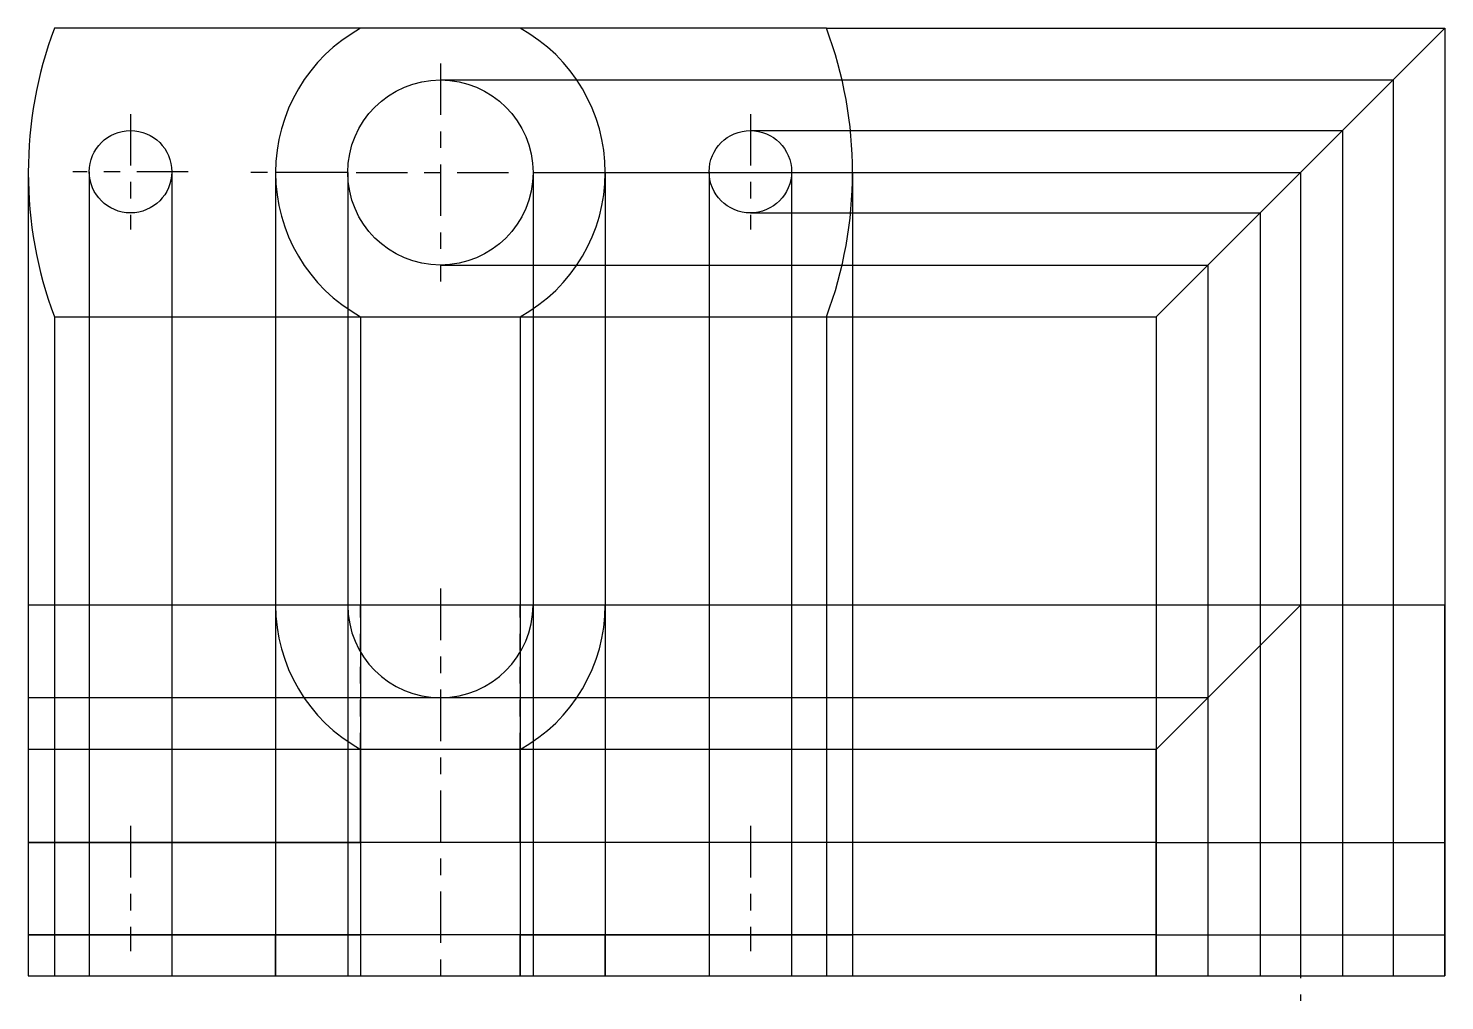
# Model space of a CAD drawing. Header units: inches. Extents: x 13.59 to 22.18, y 9.73 to 15.63.
import ezdxf

# ---------------------------------------------------------------- set-up
doc = ezdxf.new("R2010")
doc.units = ezdxf.units.IN
doc.header["$LTSCALE"] = 0.25
doc.header["$MEASUREMENT"] = 0
doc.linetypes.add('CENTER', pattern=[2, 1.25, -0.25, 0.25, -0.25])
doc.linetypes.add('HIDDEN', pattern=[0.375, 0.25, -0.125])
for name, color, linetype in [('CENTER', 210, 'CENTER'), ('CONSTRUCTION', 24, 'Continuous'), ('HIDDEN', 80, 'HIDDEN'), ('VISIBLE', 255, 'Continuous')]:
    doc.layers.add(name, color=color, linetype=linetype)

msp = doc.modelspace()

# ---------------------------------------------------------------- linework, layer by layer
for p, q in [((18.4315, 15.6328), (13.7477, 15.6328)), ((15.5276, 14.7578), (15.0896, 14.7578)), ((16.6516, 14.7578), (17.0896, 14.7578)), ((13.7477, 13.8828), (18.4315, 13.8828)), ((17.0896, 12.1328), (15.0896, 12.1328)), ((21.3065, 12.1328), (20.4315, 11.2578)), ((22.1815, 12.1328), (21.3065, 12.1328)), ((22.1815, 9.8828), (22.1815, 12.1328)), ((16.5737, 11.2578), (15.6055, 11.2578)), ((20.4315, 9.8828), (20.4315, 11.2578)), ((13.5896, 10.6928), (13.5896, 10.1328)), ((13.5896, 10.6928), (15.6055, 10.6928)), ((13.7477, 10.6928), (13.7477, 10.1328)), ((18.4315, 10.6928), (18.4315, 10.1328)), ((18.5896, 10.6928), (18.5896, 10.1328)), ((20.4315, 10.6928), (22.1815, 10.6928)), ((20.4315, 10.1328), (22.1815, 10.1328)), ((15.0896, 9.8828), (17.0896, 9.8828)), ((20.4315, 9.8828), (22.1815, 9.8828))]:
    msp.add_line(p, q)
for centre, radius in [((16.0896, 14.7578), 0.562), ((14.2096, 14.7628), 0.25), ((17.9696, 14.7628), 0.25)]:
    msp.add_circle(centre, radius)
for radius, start, end in [(2.5, 159.51268, 200.48732), (1, 118.95502, 241.04498), (1, 298.95502, 61.04498), (2.5, 339.51268, 20.48732)]:
    msp.add_arc((16.0896, 14.7578), radius, start, end)
at = {"layer": 'CENTER'}
for p, q in [((16.0896, 15.4198), (16.0896, 14.0958)), ((14.2096, 15.1128), (14.2096, 14.4128)), ((17.9696, 15.1128), (17.9696, 14.4128)), ((14.5596, 14.7628), (13.8596, 14.7628)), ((15.0396, 14.7578), (14.9396, 14.7578)), ((15.5776, 14.7578), (16.6016, 14.7578)), ((17.1396, 14.7578), (17.2396, 14.7578)), ((17.6197, 14.7578), (18.3196, 14.7578)), ((21.3065, 12.6328), (21.3065, 9.7328)), ((16.0896, 12.2328), (16.0896, 9.7828)), ((14.2096, 10.7928), (14.2096, 10.0328)), ((17.9696, 10.7928), (17.9696, 10.0328))]:
    msp.add_line(p, q, dxfattribs=at)
at = {"layer": 'CONSTRUCTION'}
for p, q in [((18.4315, 15.6328), (22.1815, 15.6328)), ((20.4315, 13.8828), (22.1815, 15.6328)), ((22.1815, 15.6328), (22.1815, 9.8828)), ((16.0896, 15.3198), (21.8685, 15.3198)), ((21.8685, 15.3198), (21.8685, 9.8828)), ((17.9696, 15.0128), (21.5615, 15.0128)), ((21.5615, 15.0128), (21.5615, 9.8828)), ((13.5896, 14.7578), (13.5896, 9.8828)), ((13.9596, 14.7628), (13.9596, 9.8828)), ((14.4596, 14.7628), (14.4596, 9.8828)), ((15.0896, 14.7578), (15.0896, 9.8828)), ((15.5276, 14.7578), (15.5276, 9.8828)), ((16.6516, 14.7578), (16.6516, 9.8828)), ((17.0896, 14.7578), (17.0896, 9.8828)), ((17.0896, 14.7578), (21.3065, 14.7578)), ((17.7196, 14.7628), (17.7196, 9.8828)), ((18.2196, 14.7628), (18.2196, 9.8828)), ((18.5896, 14.7578), (18.5896, 9.8828)), ((21.3065, 14.7578), (21.3065, 9.8828)), ((17.9696, 14.5128), (21.0615, 14.5128)), ((21.0615, 14.5128), (21.0615, 9.8828)), ((16.0896, 14.1958), (20.7445, 14.1958)), ((20.7445, 14.1958), (20.7445, 9.8828)), ((13.7477, 13.8828), (13.7477, 9.8828)), ((15.6055, 13.8828), (15.6055, 9.8828)), ((16.5737, 13.8828), (16.5737, 9.8828)), ((18.4315, 13.8828), (20.4315, 13.8828)), ((18.4315, 13.8828), (18.4315, 9.8828)), ((20.4315, 13.8828), (20.4315, 9.8828)), ((21.3065, 12.1328), (13.5896, 12.1328)), ((20.7445, 11.5708), (13.5896, 11.5708)), ((20.4315, 11.2578), (13.5896, 11.2578)), ((20.4315, 10.6928), (13.5896, 10.6928)), ((20.4315, 10.1328), (13.5896, 10.1328)), ((13.5896, 9.8828), (20.4315, 9.8828)), ((20.4315, 9.8828), (22.1815, 9.8828))]:
    msp.add_line(p, q, dxfattribs=at)
at = {"layer": 'HIDDEN'}
for p, q in [((15.5276, 12.1328), (15.5276, 9.8828)), ((15.6055, 11.2578), (15.6055, 12.1328)), ((16.5737, 11.2578), (16.5737, 12.1328)), ((16.6516, 12.1328), (16.6516, 9.8828)), ((21.8685, 12.1328), (21.8685, 9.8828)), ((20.7445, 11.5708), (20.7445, 9.8828)), ((13.9596, 10.6928), (13.9596, 10.1328)), ((14.4596, 10.6928), (14.4596, 10.1328)), ((17.7196, 10.6928), (17.7196, 10.1328)), ((18.2196, 10.6928), (18.2196, 10.1328)), ((21.0615, 10.6928), (21.0615, 10.1328)), ((21.5615, 10.6928), (21.5615, 10.1328))]:
    msp.add_line(p, q, dxfattribs=at)
at = {"layer": 'VISIBLE'}
for p, q in [((15.0896, 12.1328), (15.0896, 10.6928)), ((17.0896, 12.1328), (17.0896, 10.6928)), ((15.6055, 10.6928), (15.6055, 11.2578)), ((16.5737, 10.6928), (16.5737, 11.2578)), ((18.5896, 10.6928), (16.5737, 10.6928)), ((13.5896, 10.1328), (15.6055, 10.1328)), ((15.0896, 9.8828), (15.0896, 10.1328)), ((15.6055, 10.1328), (15.6055, 9.8828)), ((16.5737, 10.1328), (18.5896, 10.1328)), ((16.5737, 9.8828), (16.5737, 10.1328)), ((17.0896, 9.8828), (17.0896, 10.1328))]:
    msp.add_line(p, q, dxfattribs=at)
for radius, start, end in [(1, 180, 241.04498), (0.562, 180, 0), (1, 298.95502, 0)]:
    msp.add_arc((16.0896, 12.1328), radius, start, end, dxfattribs=at)

doc.saveas('drawing.dxf')
